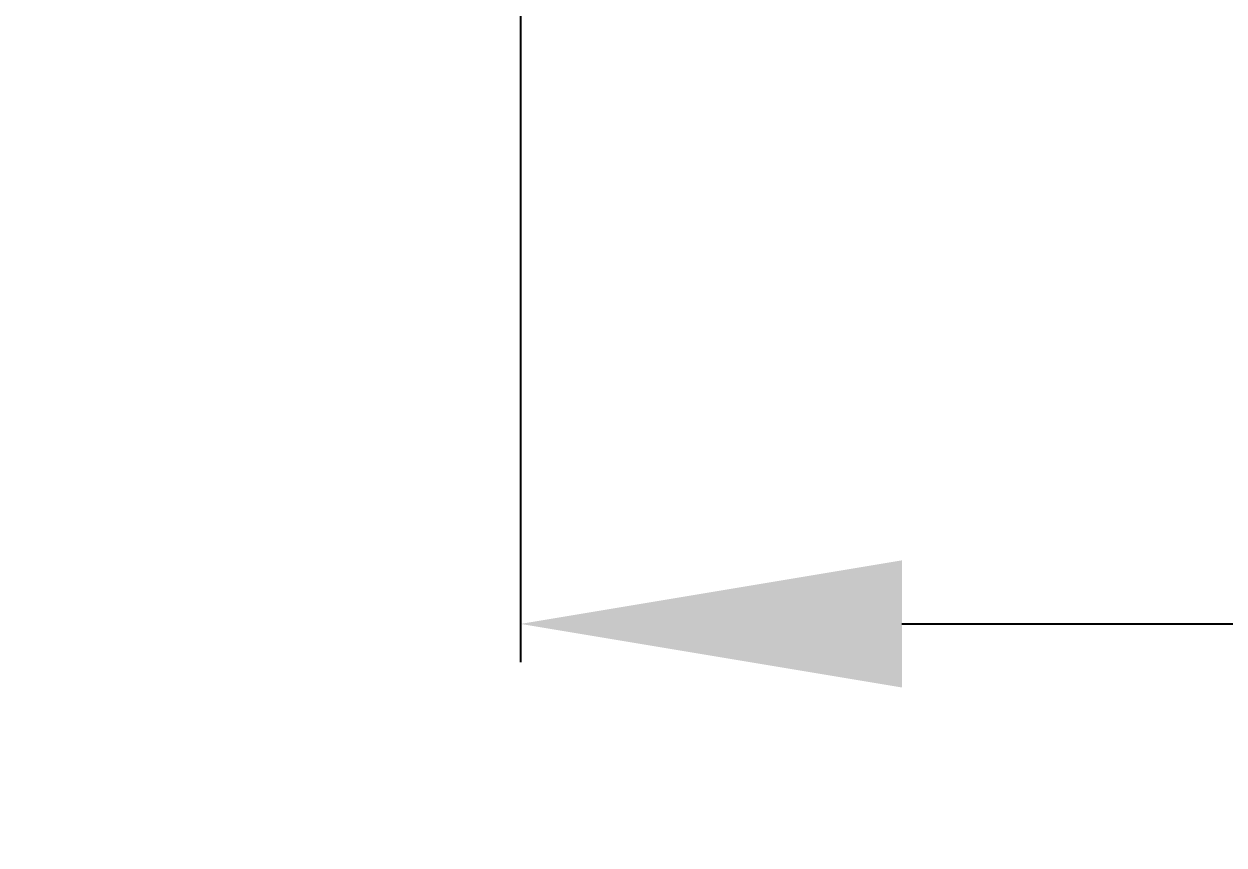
# Model space of a CAD drawing. Header units: millimetres. Extents: x 3495 to 4455, y 26793 to 27144.
# Drawn here: x 4290.93 to 4317.67, y 26933.37 to 26951.66 of the extents above; entities that cross this region are included whole.
import ezdxf
from ezdxf import colors
from ezdxf.entities.mleader import LeaderData, LeaderLine
from ezdxf.math import Vec2, Vec3

# ---------------------------------------------------------------- set-up
doc = ezdxf.new("R2010")
doc.units = ezdxf.units.MM
doc.styles.get("Standard").update_dxf_attribs({"font": ''})
doc.styles.get('Standard').set_extended_font_data('SimSun')
doc.dimstyles.new('副本 ISO-25-2bei', dxfattribs={"dimscale": 1.7, "dimtxt": 5, "dimasz": 5, "dimexe": 0.5, "dimexo": 0.625, "dimgap": 1, "dimtad": 1, "dimlfac": 0.0393, "dimdsep": 46, "dimtxsty": 'Standard', "dimcen": 2.5, "dimclrd": 1, "dimclre": 1, "dimclrt": 3, "dimadec": 0, "dimazin": 0, "dimtfac": 1, "dimtmove": 0, "dimatfit": 3, "dimfxl": 0, "dimarcsym": 0})

# ---------------------------------------------------------------- blocks, each defined once
blk = doc.blocks.new('*D13')
at = {"color": 1, "lineweight": -2, "transparency": 16777216}
for p, q in [((4301.996, 26987.677), (4301.996, 26937.447)), ((4403.954, 26987.677), (4403.954, 26937.447)), ((4310.496, 26938.297), (4395.454, 26938.297))]:
    blk.add_line(p, q, dxfattribs=at)
at = {"color": 1, "transparency": 16777216}
for points in [[(4310.496, 26939.714), (4310.496, 26936.881), (4301.996, 26938.297)], [(4395.454, 26939.714), (4395.454, 26936.881), (4403.954, 26938.297)]]:
    blk.add_solid(points, dxfattribs=at)
at = {"layer": 'Defpoints', "color": 0, "transparency": 16777216}
for p in [(4301.996, 26988.74), (4403.954, 26988.74), (4403.954, 26938.297)]:
    blk.add_point(p, dxfattribs=at)
at = {"color": 3, "transparency": 16777216, "insert": (4352.975, 26944.247), "char_height": 8.5, "attachment_point": 5}
blk.add_mtext('4.01', dxfattribs=at)

msp = doc.modelspace()

# ---------------------------------------------------------------- dimensions: what is measured, and where the dimension line sits
dim = msp.add_linear_dim(base=(4403.954, 26938.297), p1=(4301.996, 26988.74), p2=(4403.954, 26988.74), dimstyle='副本 ISO-25-2bei')
dim.commit()
dim.dimension.update_dxf_attribs({"geometry": '*D13', "text_midpoint": (4352.975, 26944.247)})

# ---------------------------------------------------------------- leaders
ml = msp.add_multileader_mtext('Standard')
ml.set_content('G1/2"', color=256)
ml.set_leader_properties()
ml.build(insert=Vec2(0, 0))
ml.multileader.update_dxf_attribs({"text_right_attachment_type": 6, "dogleg_length": 0.36, "arrow_head_size": 8})
ctx = ml.context
ctx.base_point, ctx.char_height, ctx.arrow_head_size, ctx.landing_gap_size, ctx.plane_origin = Vec3(4265.073, 26926.871), 8, 8, 4, Vec3(4234.871, 26960.046)
ctx.right_attachment = 6
notes = []
notes.append((ctx, [(0, (1, 1, 0), (4260.353, 26926.871), (1, 0), 4.72, [(0, [(4234.871, 26960.046)], 0, [])])]))
ctx.mtext.insert, ctx.mtext.flow_direction = Vec3(4269.073, 26931.293), 5
for ctx, leaders in notes:
    for number, flags, end, landing, length, lines in leaders:
        leader = LeaderData()
        leader.index, (leader.has_last_leader_line, leader.has_dogleg_vector, leader.attachment_direction) = number, flags
        leader.last_leader_point, leader.dogleg_vector, leader.dogleg_length = Vec3(end), Vec3(landing), length
        for number, points, colour, breaks in lines:
            line = LeaderLine()
            line.index, line.vertices, line.color, line.breaks = number, Vec3.list(points), colors.encode_raw_color(colour), breaks
            leader.lines.append(line)
        ctx.leaders.append(leader)

doc.saveas('drawing.dxf')
